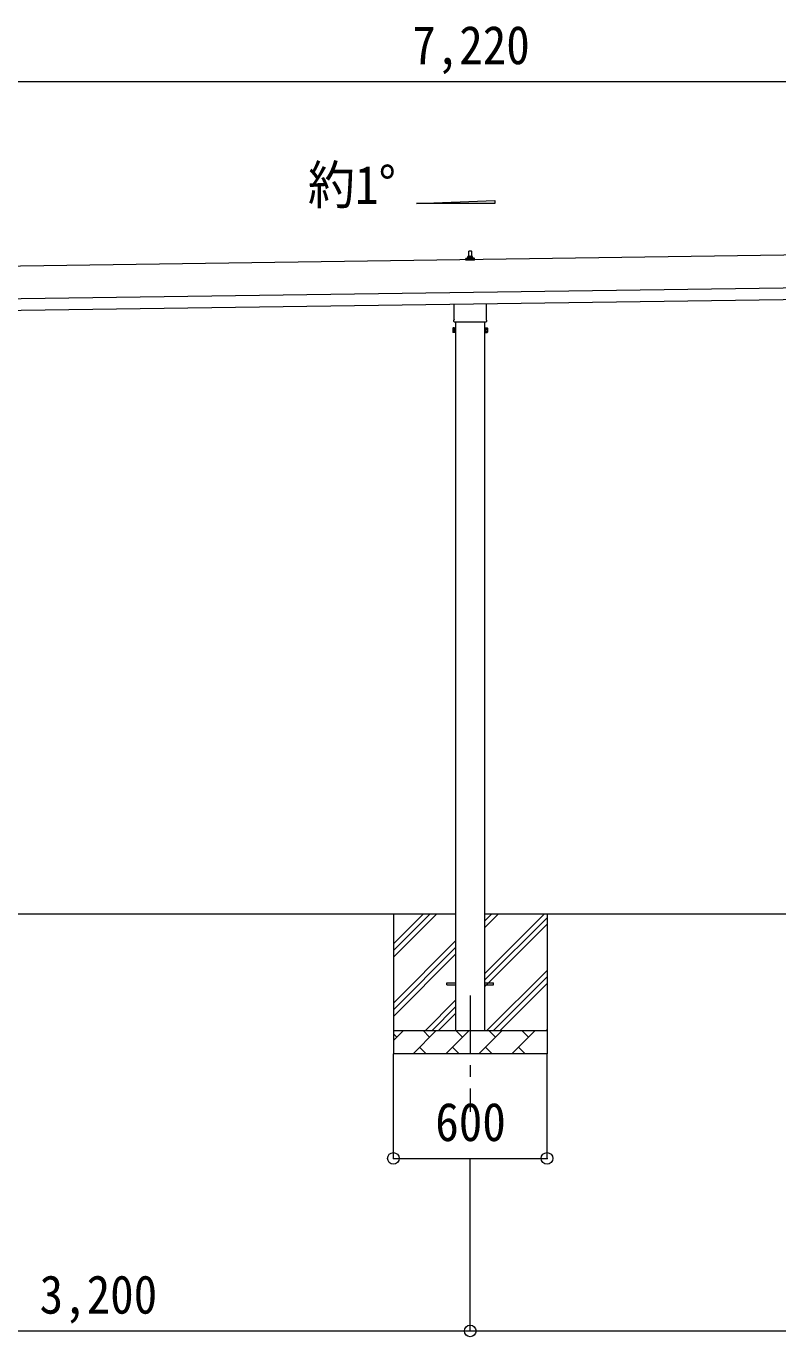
# Model space of a CAD drawing. Units: millimetres at full size, sheet at 1:50. Extents: x -14053 to 14053, y -9700 to 9700.
# Drawn here: x 700 to 3929, y -6767 to -1135 of the extents above; entities that cross this region are included whole.
import ezdxf
from ezdxf.enums import TextEntityAlignment as Align

# ---------------------------------------------------------------- set-up
doc = ezdxf.new("R2010")
doc.units = ezdxf.units.MM
doc.header["$LTSCALE"] = 50
doc.header["$PDMODE"] = 32
doc.header["$PDSIZE"] = 50
doc.linetypes.add('CHAIN1', pattern=[8, 5, -1, 1, -1])
for name, color, linetype, lineweight in [('0-0_0', 7, 'Continuous', 9), ('0-1_Defpoints', 4, 'Continuous', 9), ('0-5_ELV2', 4, 'Continuous', 9), ('0-6_PARTS1', 6, 'Continuous', 9)]:
    doc.layers.add(name, color=color, linetype=linetype, lineweight=lineweight)
doc.styles.add('ＭＳ ゴシック', font='')
doc.styles.get('ＭＳ ゴシック').set_extended_font_data('MS Gothic')

msp = doc.modelspace()

# ---------------------------------------------------------------- linework, layer by layer
at = {"layer": '0-0_0'}
for p, q in [((2545.37, -4950.76), (-529.63, -4950.76)), ((2277.87, -4950.76), (2277.87, -5550.76)), ((2277.87, -5135.81), (2462.93, -4950.76)), ((2277.87, -5107.53), (2434.64, -4950.76)), ((2277.87, -5079.24), (2406.36, -4950.76)), ((2670.37, -5205.86), (2925.47, -4950.76)), ((2670.37, -5007.87), (2727.48, -4950.76)), ((2670.37, -4979.58), (2699.2, -4950.76)), ((5745.37, -4950.76), (2670.37, -4950.76)), ((2937.87, -4950.76), (2937.87, -5550.76)), ((2670.37, -5234.14), (2937.87, -4966.64)), ((2670.37, -5262.43), (2937.87, -4994.93)), ((2277.87, -5333.8), (2545.37, -5066.3)), ((2277.87, -5362.08), (2545.37, -5094.58)), ((2277.87, -5390.37), (2545.37, -5122.87)), ((2680.03, -5450.76), (2937.87, -5192.92)), ((2708.32, -5450.76), (2937.87, -5221.2)), ((2736.6, -5450.76), (2937.87, -5249.48)), ((2415.47, -5450.76), (2545.37, -5320.86)), ((2443.76, -5450.76), (2545.37, -5349.14)), ((2472.04, -5450.76), (2545.37, -5377.43)), ((2277.87, -5450.76), (2937.87, -5450.76)), ((2277.87, -5493.65), (2320.77, -5450.76)), ((2362.19, -5550.76), (2462.19, -5450.76)), ((2433.64, -5479.31), (2405.08, -5450.76)), ((2503.61, -5550.76), (2603.61, -5450.76)), ((2575.06, -5479.31), (2546.5, -5450.76)), ((2645.03, -5550.76), (2745.03, -5450.76)), ((2716.48, -5479.31), (2687.93, -5450.76)), ((2786.45, -5550.76), (2886.45, -5450.76)), ((2857.9, -5479.31), (2829.35, -5450.76)), ((2934.59, -5450.76), (2937.87, -5447.47)), ((2292.21, -5479.31), (2277.87, -5464.97)), ((2937.87, -5550.76), (2277.87, -5550.76)), ((2390.74, -5522.21), (2419.3, -5550.76)), ((2532.16, -5522.21), (2560.72, -5550.76)), ((2673.59, -5522.21), (2702.14, -5550.76)), ((2815.01, -5522.21), (2843.56, -5550.76))]:
    msp.add_line(p, q, dxfattribs=at)
at = {"layer": '0-1_Defpoints'}
for p, q in [((4450.11, -2112.31), (-969.85, -2189.74)), ((2589.62, -2141.28), (2589.62, -2133.57)), ((2590.01, -2132.78), (2625.74, -2132.78)), ((2590.39, -2132.6), (2597.11, -2130.97)), ((2597.49, -2130.78), (2618.26, -2130.78)), ((2597.87, -2130), (2597.87, -2125.78)), ((2598.87, -2125.78), (2616.87, -2125.78)), ((2601.87, -2125.78), (2602.6, -2102.26)), ((2603.6, -2101.28), (2612.15, -2101.28)), ((2613.15, -2102.26), (2613.87, -2125.78)), ((2617.87, -2130), (2617.87, -2125.78)), ((2625.36, -2132.6), (2618.64, -2130.97)), ((2626.12, -2141.28), (2626.12, -2133.57)), ((2626.12, -2141.28), (2589.62, -2141.28)), ((-967.85, -2329.73), (4452.11, -2252.3)), ((-967.13, -2379.72), (4452.82, -2302.29)), ((2539.57, -2395.27), (2539.57, -2329.63)), ((2676.17, -2327.67), (2676.17, -2395.27)), ((2537.87, -2404.04), (2537.87, -2398.54)), ((2675.81, -2407.54), (2539.94, -2407.54)), ((2545.37, -2407.54), (2545.37, -5450.76)), ((2670.37, -5450.76), (2670.37, -2407.54)), ((2677.87, -2398.54), (2677.87, -2404.04)), ((2533.87, -2433.54), (2534.63, -2432.23)), ((2533.87, -2433.54), (2533.87, -2450.54)), ((2533.87, -2450.54), (2534.63, -2451.86)), ((2540.87, -2437.14), (2534.63, -2437.14)), ((2540.87, -2446.95), (2534.63, -2446.95)), ((2540.87, -2451.86), (2534.63, -2451.86)), ((2543.37, -2451.24), (2540.87, -2451.24)), ((2672.37, -2451.24), (2674.87, -2451.24)), ((2674.87, -2437.14), (2681.12, -2437.14)), ((2674.87, -2446.95), (2681.12, -2446.95)), ((2674.87, -2451.86), (2681.12, -2451.86)), ((2681.87, -2433.54), (2681.12, -2432.23)), ((2681.87, -2450.54), (2681.12, -2451.86)), ((2681.87, -2433.54), (2681.87, -2450.54)), ((2507.87, -5246.26), (2545.37, -5246.26)), ((2507.87, -5255.26), (2507.87, -5246.26)), ((2507.87, -5255.26), (2545.37, -5255.26)), ((2670.37, -5246.26), (2707.87, -5246.26)), ((2670.37, -5255.26), (2707.87, -5255.26)), ((2707.87, -5255.26), (2707.87, -5246.26))]:
    msp.add_line(p, q, dxfattribs=at)
at = {"layer": '0-1_Defpoints', "color": 7, "linetype": 'CHAIN1'}
msp.add_line((2607.87, -5300.76), (2607.87, -5800.76), dxfattribs=at)
at = {"layer": '0-1_Defpoints'}
for points in [[(2540.87, -2451.86), (2540.87, -2432.23), (2534.63, -2432.23)], [(2540.87, -2451.24), (2540.87, -2432.84), (2543.37, -2432.84)], [(2674.87, -2451.24), (2674.87, -2432.84), (2672.37, -2432.84)], [(2674.87, -2451.86), (2674.87, -2432.23), (2681.12, -2432.23)]]:
    msp.add_lwpolyline(points, dxfattribs=at)
for points in [[(2543.37, -2452.54), (2543.37, -2431.54), (2545.37, -2431.54), (2545.37, -2452.54)], [(2672.37, -2452.54), (2672.37, -2431.54), (2670.37, -2431.54), (2670.37, -2452.54)]]:
    msp.add_lwpolyline(points, close=True, dxfattribs=at)
for centre, radius, start, end in [((2590.62, -2133.57), 1, 103.62699, 180), ((2596.87, -2130), 1, 283.62699, 0), ((2601.96, -2126.42), 4.13, 90, 171.17633), ((2598.87, -2126.78), 1, 90, 180), ((2603.6, -2102.28), 1, 90, 178.60509), ((2611.21, -2125.78), 4.83, 133.60282, 180), ((2604.54, -2125.78), 4.83, 0, 46.39718), ((2612.15, -2102.28), 1, 1.39491, 90), ((2613.79, -2126.42), 4.13, 8.82367, 90), ((2616.87, -2126.78), 1, 0, 90), ((2618.87, -2130), 1, 180, 256.37301), ((2625.12, -2133.57), 1, 0, 76.37301), ((2541.87, -2398.54), 4, 125.09963, 180), ((2541.87, -2404.04), 4, 180, 194.47751), ((2541.87, -2404.04), 4, 194.47751, 241.04498), ((2673.87, -2404.04), 4, 298.95502, 345.52249), ((2673.87, -2398.54), 4, 0, 54.90037), ((2673.87, -2404.04), 4, 345.52249, 0), ((2538.22, -2434.68), 4.34, 145.61575, 214.38425), ((2550.12, -2442.04), 16.24, 162.41205, 197.58795), ((2538.22, -2449.41), 4.34, 145.61575, 214.38425), ((2665.63, -2442.04), 16.24, 342.41205, 17.58795), ((2677.53, -2434.68), 4.34, 325.61575, 34.38425), ((2677.53, -2449.41), 4.34, 325.61575, 34.38425)]:
    msp.add_arc(centre, radius, start, end, dxfattribs=at)
at = {"layer": '0-5_ELV2'}
for p, q in [((2377.75, -1896.93), (2713.75, -1884.52)), ((2713.75, -1896.93), (2377.75, -1896.93)), ((2713.75, -1884.52), (2713.75, -1896.93))]:
    msp.add_line(p, q, dxfattribs=at)
at = {"layer": '0-6_PARTS1'}
for p, q in [((-1001.13, -1373.15), (6218.87, -1373.15)), ((2277.87, -6000.82), (2277.87, -5550.76)), ((2937.87, -6000.82), (2937.87, -5550.76)), ((2277.87, -6000.82), (2937.87, -6000.82)), ((2607.87, -6742.41), (2607.87, -6000.82)), ((-592.13, -6742.41), (2607.87, -6742.41)), ((2607.87, -6742.41), (5807.87, -6742.41))]:
    msp.add_line(p, q, dxfattribs=at)
for p in [(2277.87, -6000.82), (2937.87, -6000.82), (2607.87, -6742.41)]:
    msp.add_point(p, dxfattribs=at)

# ---------------------------------------------------------------- texts
at = {"layer": '0-5_ELV2', "color": 7, "style": 'ＭＳ ゴシック', "width": 0.9}
msp.add_text('約1°', height=165, dxfattribs=at).set_placement((1910.65, -1949.33), align=Align.BOTTOM_LEFT)
at = {"layer": '0-6_PARTS1', "color": 7, "style": 'ＭＳ ゴシック', "width": 0.9}
for s, p in [('7,220', (2358.87, -1348.15)), ('600', (2457.87, -5975.82)), ('3,200', (757.87, -6717.41))]:
    msp.add_text(s, height=165, dxfattribs=at).set_placement(p, align=Align.BOTTOM_LEFT)

doc.saveas('drawing.dxf')
